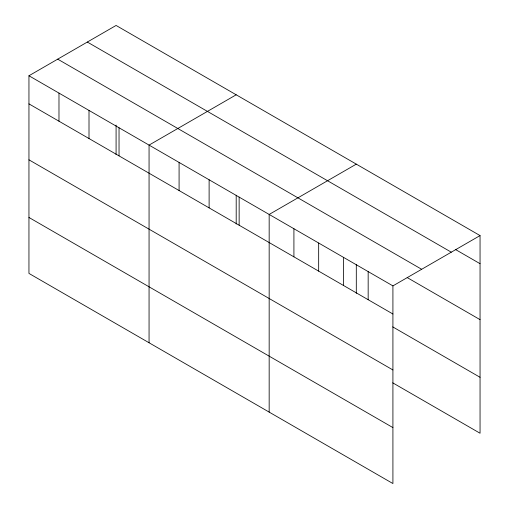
<?xml version="1.0" encoding="UTF-8"?>
<svg xmlns="http://www.w3.org/2000/svg" width="509" height="509" viewBox="0 0 509 509"><rect width="100%" height="100%" fill="white"/><g stroke="black" fill="none" stroke-linecap="round" stroke-linejoin="round"><path stroke-width="0.76" d="M28.949 75.758L392.916 285.886L392.916 483.55L28.949 273.416L28.949 75.758L116.084 25.45L480.051 235.584L480.051 433.242L392.738 382.838M236.195 94.795L149.061 145.097L149.061 342.761M356.3 164.14L269.166 214.442L269.166 412.105M392.916 285.886L480.051 235.584M455.3 249.404L480.051 263.694M87.332 42.05L451.292 252.184M57.708 59.152L421.668 269.286M407.175 277.57L480.051 319.646M28.949 103.868L392.916 314.002M392.738 326.886L480.051 377.29M28.949 159.82L392.916 369.954M28.949 217.464L392.916 427.598M368.166 271.596L368.166 299.712M356.3 264.559L356.3 293.381M343.416 257.312L343.416 285.422M318.666 243.022L318.666 271.132M293.916 228.732L293.916 256.848M239.141 197.104L239.141 225.22M236.195 195.214L236.195 224.043M209.116 179.772L209.116 207.882M179.085 162.435L179.085 190.551M119.036 127.765L119.036 155.875M116.084 125.093L116.084 154.698M89.005 110.428L89.005 138.537M58.98 93.09L58.98 121.206"/></g></svg>
